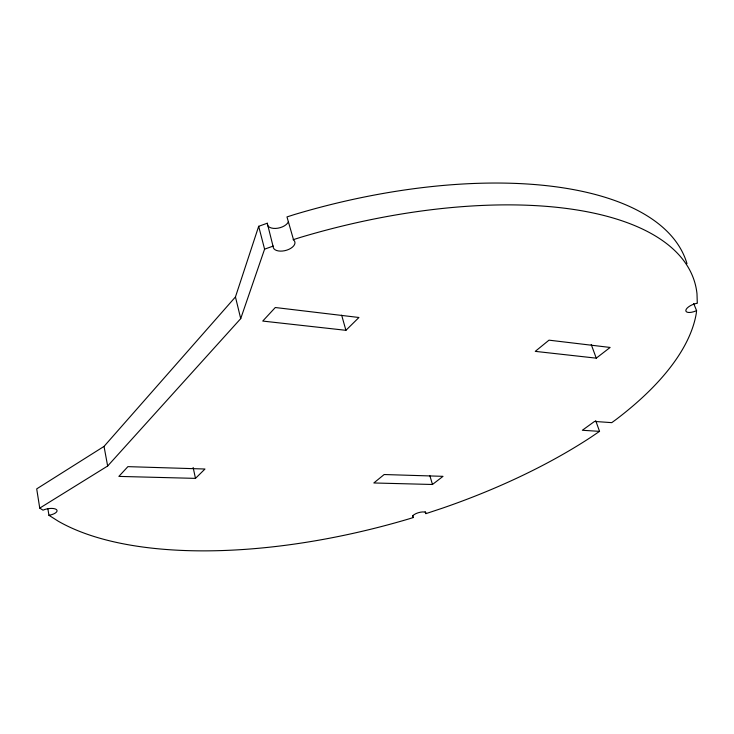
<?xml version="1.0" encoding="UTF-8"?>
<svg xmlns="http://www.w3.org/2000/svg" width="734" height="734" viewBox="0 0 734 734"><rect width="100%" height="100%" fill="white"/><g stroke="black" fill="none" stroke-linecap="round" stroke-linejoin="round"><path stroke-width="1.1" d="M693.685 303.555L696.575 310.592L696.3 313.271A352.329 150.277 -15.6 0 1 616.055 419.518L611.771 422.646L594.531 421.444L582.328 430.271L599.55 431.363L595.678 420.591M267.158 223.787L267.277 223.219L258.68 226.301L235.449 296.94L104.035 446.4L36.7 488.881L39.746 508.111L43.003 510.167A8.771 3.34 -9.8 0 1 56.344 509.497A8.771 3.34 -9.8 0 1 49.701 515.176L48.939 515.296L47.857 508.598M267.277 223.219L273.14 246.624A11.166 6.019 -14.3 0 0 286.82 250.138A11.166 6.019 -14.3 0 0 293.591 239.981L286.976 216.915L294.325 214.576A349.87 153.929 -15.6 0 1 686.978 263.662M39.746 508.111L107.65 466.017L240.715 318.629L264.589 249.156L258.68 226.301M425.179 511.598L425.922 513.442A6.945 2.34 -16.1 0 0 418.178 512.763A6.945 2.34 -16.1 0 0 413.15 517.433L412.802 515.424M195.473 478.375L204.988 469.017L127.9 466.641L118.862 476.403L195.473 478.375L193.134 467.457M345.916 330.318L358.944 317.492L275.296 307.518L262.744 321.07L345.916 330.318L341.659 315.161M432.473 484.486L443.033 476.338L384.166 474.531L373.808 482.972L432.473 484.486L429.895 475.779M596.256 358.155L610.137 347.448L549.004 340.163L535.251 351.366L596.256 358.155L591.228 344.485M599.55 431.363L591.32 436.959A352.329 150.277 -15.6 0 1 441.886 508.35L425.784 513.69M696.575 310.592L696.043 310.858A8.9 3.542 -22.1 0 1 685.831 310.445A8.9 3.542 -22.1 0 1 696.621 303.371L697.3 303.289L696.997 293.875A352.329 150.277 -15.6 0 0 300.555 237.357L293.141 239.715M264.589 249.156L273.268 246.064M413.398 517.516L408.783 518.938A352.329 150.277 -15.6 0 1 58.225 521.186L48.939 515.296M235.449 296.94L240.715 318.629M104.035 446.4L107.65 466.017M288.434 221.778A11.065 6.138 -14.2 0 1 277.975 228.173A11.065 6.138 -14.2 0 1 267.543 225.347"/></g></svg>
